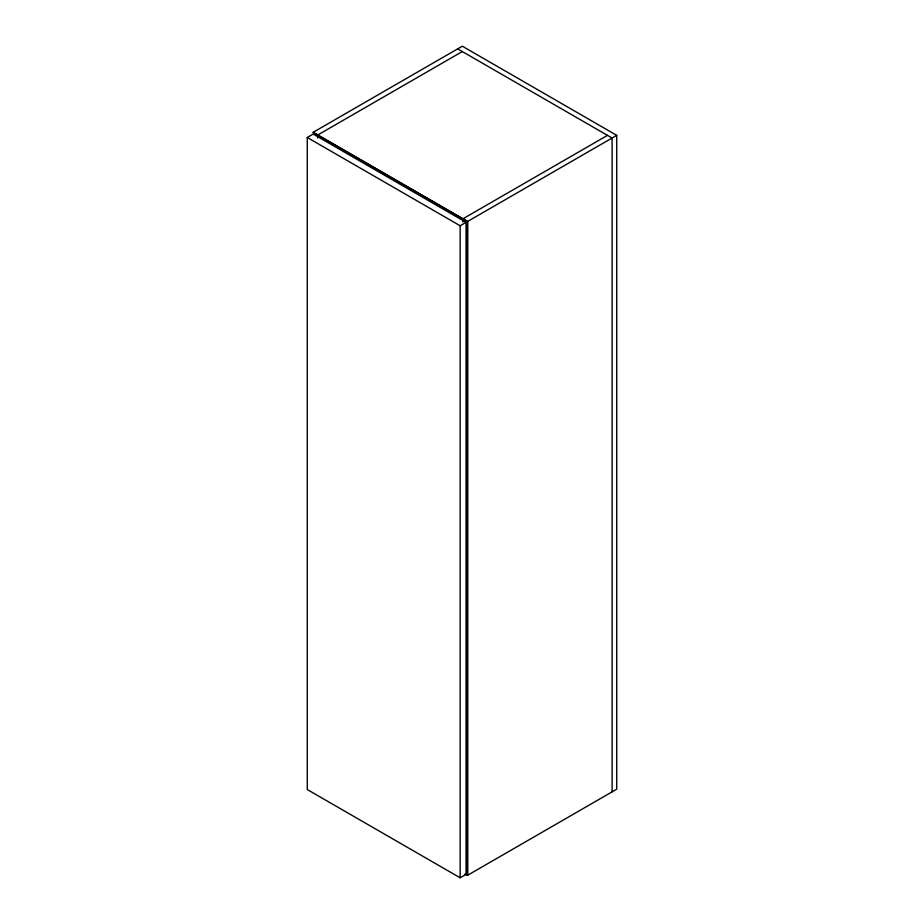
<?xml version="1.0" encoding="UTF-8"?>
<svg xmlns="http://www.w3.org/2000/svg" width="924" height="924" viewBox="0 0 924 924"><rect width="100%" height="100%" fill="white"/><g stroke="black" fill="none" stroke-linecap="round" stroke-linejoin="round"><path stroke-width="1.39" d="M307.265 137.491L313.19 134.084L466.066 222.338L466.066 874.381L460.152 877.8L307.265 789.535L307.265 137.491L460.152 225.756L466.066 222.338M462.312 51.548L317.66 135.054L317.66 137.734M607.472 135.354L462.82 218.861L462.82 221.748M616.735 135.354L462.312 46.2L313.028 132.386L467.452 221.541L616.735 135.354L616.735 789.177L467.452 875.363L465.142 874.023M457.68 48.88L612.104 138.034L612.104 791.856M313.19 132.294L467.613 221.448L467.613 875.271L465.292 873.942M467.452 221.541L467.452 875.363M462.982 218.78L462.982 221.668M460.152 225.756L460.152 877.8M317.821 134.973L317.821 137.861"/></g></svg>
